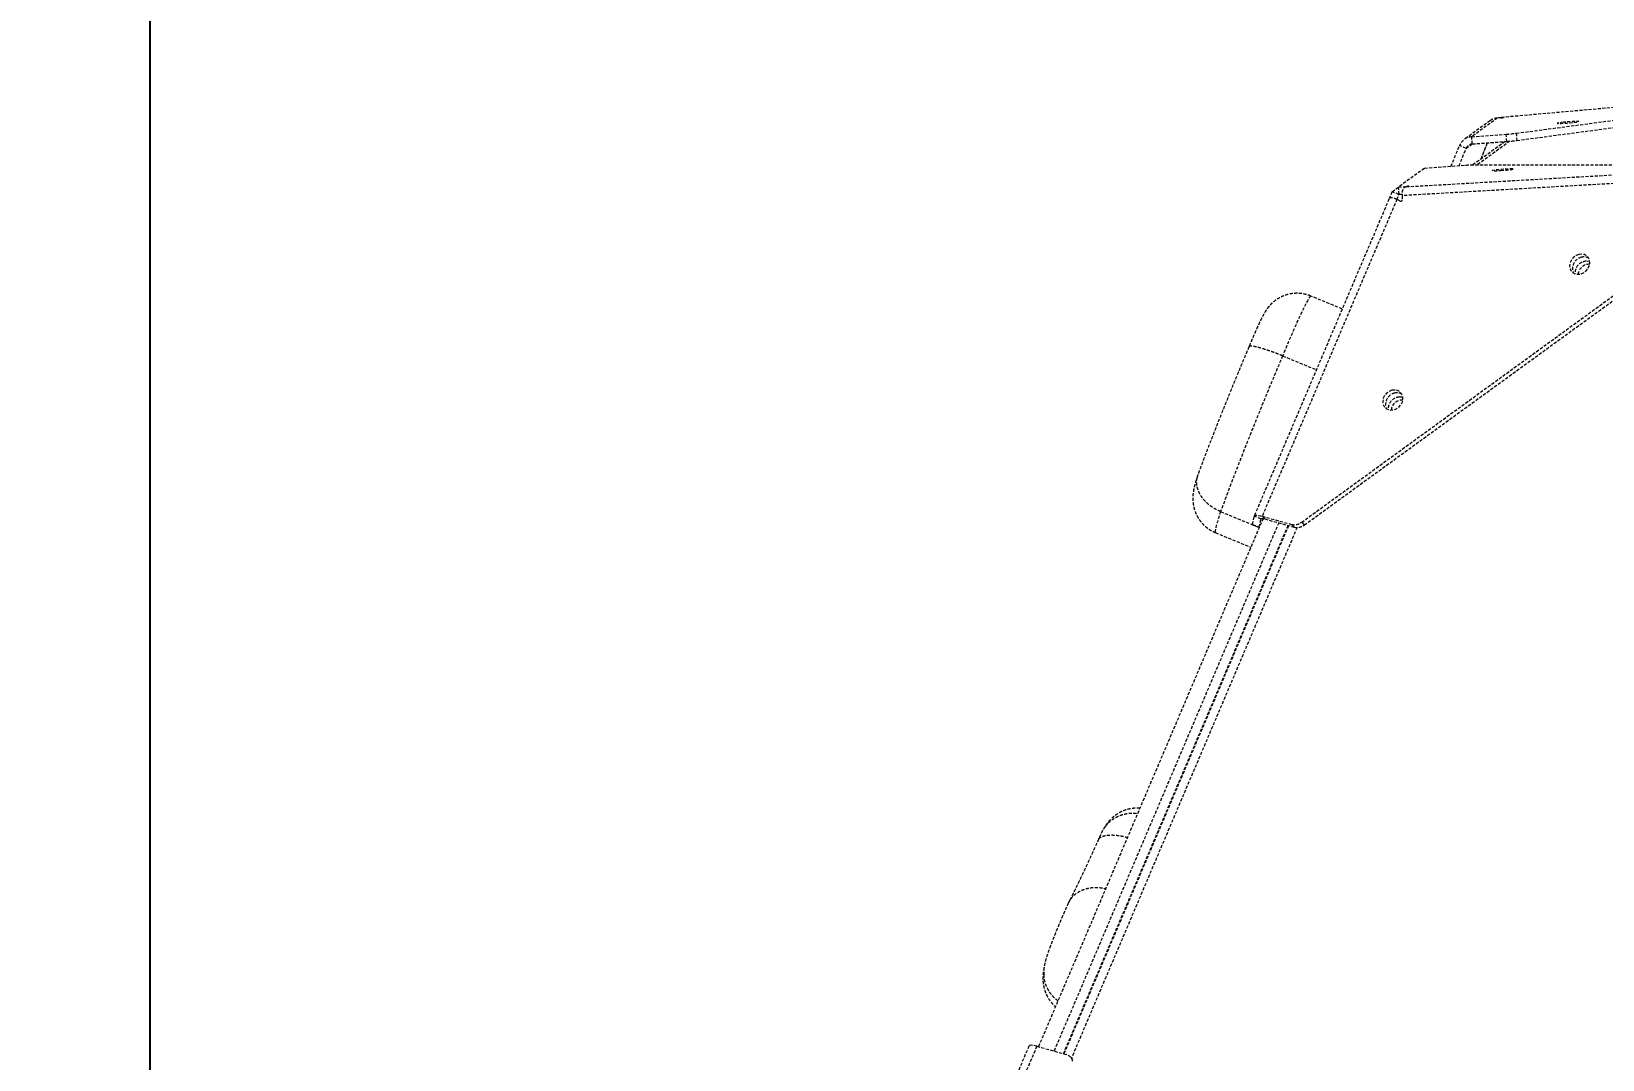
# Model space of a CAD drawing. Header units: millimetres. Extents: x -6061 to 5100, y -3651 to 3328.
# Drawn here: x -3223 to -2573, y -162 to 263 of the extents above; entities that cross this region are included whole.
import ezdxf

# ---------------------------------------------------------------- set-up
doc = ezdxf.new("R2010")
doc.units = ezdxf.units.MM
doc.linetypes.add('HIDDEN', pattern=[1.905, 1.27, -0.635])
for name, color, linetype in [('DIKOM_ОБЪЕКТ', 7, 'Continuous'), ('DIKOM_РАЗМЕР_ЗОНА', 7, 'Continuous'), ('DIKOM_РАЗМЕР_ОБЪЕКТА', 7, 'Continuous')]:
    doc.layers.add(name, color=color, linetype=linetype)
doc.styles.add('style1', font='arialbd.ttf', dxfattribs={"width": 0.8})
doc.dimstyles.new('1-50', dxfattribs={"dimtxt": 300, "dimasz": 200, "dimexe": 100, "dimexo": 0, "dimgap": 100, "dimtad": 1, "dimtxsty": 'style1', "dimcen": 200, "dimclrd": 7, "dimclre": 7, "dimclrt": 7, "dimadec": 1, "dimazin": 2, "dimtfac": 1, "dimtmove": 0, "dimatfit": 2, "dimfxl": 0, "dimlwd": 25, "dimlwe": 18, "dimarcsym": 0})

# ---------------------------------------------------------------- blocks, each defined once
blk = doc.blocks.new('*D0')
at = {"layer": 'Defpoints', "color": 0, "transparency": 16777216}
for p in [(3244.44, 1090.08), (-2954.24, -571.35), (3244.44, -1487.03)]:
    blk.add_point(p, dxfattribs=at)
at = {"layer": 'DIKOM_РАЗМЕР_ОБЪЕКТА', "color": 7, "lineweight": 18, "transparency": 16777216}
for p, q in [((3244.44, 1090.08), (3244.44, -1587.03)), ((-2954.24, -571.35), (-2954.24, -1587.03))]:
    blk.add_line(p, q, dxfattribs=at)
at = {"layer": 'DIKOM_РАЗМЕР_ОБЪЕКТА', "color": 7, "lineweight": 25, "transparency": 16777216}
blk.add_line((-2754.24, -1487.03), (3044.44, -1487.03), dxfattribs=at)
at = {"layer": 'DIKOM_РАЗМЕР_ОБЪЕКТА', "color": 7, "transparency": 16777216}
for points in [[(-2754.24, -1453.69), (-2754.24, -1520.36), (-2954.24, -1487.03)], [(3044.44, -1453.69), (3044.44, -1520.36), (3244.44, -1487.03)]]:
    blk.add_solid(points, dxfattribs=at)
at = {"layer": 'DIKOM_РАЗМЕР_ОБЪЕКТА', "color": 7, "transparency": 16777216, "insert": (279.31, -1118.98), "char_height": 300, "attachment_point": 5, "style": 'style1'}
blk.add_mtext('{\\fArial|b0|i0|c204|p34;\\H1.75x;6200}', dxfattribs=at)
blk = doc.blocks.new('*D1')
at = {"layer": 'Defpoints', "color": 0, "transparency": 16777216}
for p in [(2324.34, 3327.92), (-5419.16, -2822.08), (-1808.64, -2822.08)]:
    blk.add_point(p, dxfattribs=at)
at = {"layer": 'DIKOM_РАЗМЕР_ЗОНА', "color": 7, "lineweight": 18, "transparency": 16777216}
for p, q in [((2324.34, 3327.92), (-5519.16, 3327.92)), ((-1808.64, -2822.08), (-5519.16, -2822.08))]:
    blk.add_line(p, q, dxfattribs=at)
at = {"layer": 'DIKOM_РАЗМЕР_ЗОНА', "color": 7, "lineweight": 25, "transparency": 16777216}
blk.add_line((-5419.16, 3127.92), (-5419.16, -2622.08), dxfattribs=at)
at = {"layer": 'DIKOM_РАЗМЕР_ЗОНА', "color": 7, "transparency": 16777216}
for points in [[(-5452.49, 3127.92), (-5385.83, 3127.92), (-5419.16, 3327.92)], [(-5452.49, -2622.08), (-5385.83, -2622.08), (-5419.16, -2822.08)]]:
    blk.add_solid(points, dxfattribs=at)
at = {"layer": 'DIKOM_РАЗМЕР_ЗОНА', "color": 7, "transparency": 16777216, "insert": (-5787.21, -178.18), "char_height": 300, "attachment_point": 5, "rotation": 90, "style": 'style1'}
blk.add_mtext('{\\fArial|b0|i0|c204|p34;\\H1.75x;6150}', dxfattribs=at)
blk = doc.blocks.new('*D2')
at = {"layer": 'Defpoints', "color": 0, "transparency": 16777216}
for p in [(5097.78, 1174.32), (-4808.91, -571.39), (5097.78, -3550.63)]:
    blk.add_point(p, dxfattribs=at)
at = {"layer": 'DIKOM_РАЗМЕР_ЗОНА', "color": 7, "lineweight": 18, "transparency": 16777216}
for p, q in [((5097.78, 1174.32), (5097.78, -3650.63)), ((-4808.91, -571.39), (-4808.91, -3650.63))]:
    blk.add_line(p, q, dxfattribs=at)
at = {"layer": 'DIKOM_РАЗМЕР_ЗОНА', "color": 7, "lineweight": 25, "transparency": 16777216}
blk.add_line((-4608.91, -3550.63), (4897.78, -3550.63), dxfattribs=at)
at = {"layer": 'DIKOM_РАЗМЕР_ЗОНА', "color": 7, "transparency": 16777216}
for points in [[(-4608.91, -3517.3), (-4608.91, -3583.96), (-4808.91, -3550.63)], [(4897.78, -3517.3), (4897.78, -3583.96), (5097.78, -3550.63)]]:
    blk.add_solid(points, dxfattribs=at)
at = {"layer": 'DIKOM_РАЗМЕР_ЗОНА', "color": 7, "transparency": 16777216, "insert": (864.15, -3182.58), "char_height": 300, "attachment_point": 5, "style": 'style1'}
blk.add_mtext('{\\fArial|b0|i0|c204|p34;\\H1.75x;9900}', dxfattribs=at)
blk = doc.blocks.new('*D3')
at = {"layer": 'Defpoints', "color": 0, "transparency": 16777216}
for p in [(-3174.2, 1527.92), (2804.07, 1527.92), (-2373.39, -1022.08)]:
    blk.add_point(p, dxfattribs=at)
at = {"layer": 'DIKOM_РАЗМЕР_ОБЪЕКТА', "color": 7, "lineweight": 18, "transparency": 16777216}
for p, q in [((2804.07, 1527.92), (-3274.2, 1527.92)), ((-2373.39, -1022.08), (-3274.2, -1022.08))]:
    blk.add_line(p, q, dxfattribs=at)
at = {"layer": 'DIKOM_РАЗМЕР_ОБЪЕКТА', "color": 7, "lineweight": 25, "transparency": 16777216}
blk.add_line((-3174.2, -822.08), (-3174.2, 1327.92), dxfattribs=at)
at = {"layer": 'DIKOM_РАЗМЕР_ОБЪЕКТА', "color": 7, "transparency": 16777216}
for points in [[(-3207.54, 1327.92), (-3140.87, 1327.92), (-3174.2, 1527.92)], [(-3207.54, -822.08), (-3140.87, -822.08), (-3174.2, -1022.08)]]:
    blk.add_solid(points, dxfattribs=at)
at = {"layer": 'DIKOM_РАЗМЕР_ОБЪЕКТА', "color": 7, "transparency": 16777216, "insert": (-3542.25, 166.98), "char_height": 300, "attachment_point": 5, "rotation": 90, "style": 'style1'}
blk.add_mtext('{\\fArial|b0|i0|c204|p34;\\H1.75x;2550}', dxfattribs=at)

msp = doc.modelspace()

# ---------------------------------------------------------------- linework, layer by layer
at = {"layer": 'DIKOM_ОБЪЕКТ', "color": 7, "linetype": 'HIDDEN', "lineweight": 15}
for p, q in [((-2514.939, 236.669), (-2614.919, 227.85)), ((-2514.94, 236.662), (-2614.814, 227.852)), ((-2616.516, 227.626), (-2627.168, 219.889)), ((-2614.965, 227.724), (-2616.516, 227.626)), ((-2615.243, 227.691), (-2614.814, 227.852)), ((-2614.814, 227.852), (-2614.13, 227.835)), ((-2614.127, 227.801), (-2614.13, 227.835)), ((-2608.735, 221.334), (-2515.104, 233.765)), ((-2608.506, 218.346), (-2514.899, 230.774)), ((-2619.559, 226.522), (-2630.235, 218.768)), ((-2608.735, 221.334), (-2608.506, 218.346)), ((-2635.758, 207.591), (-2632.251, 216.196)), ((-2632.425, 207.829), (-2629.48, 215.055)), ((-2629.48, 215.055), (-2632.251, 216.196)), ((-2629.48, 215.055), (-2626.937, 216.902)), ((-2627.168, 219.889), (-2612.907, 220.931)), ((-2626.938, 216.902), (-2627.168, 219.889)), ((-2626.938, 216.902), (-2612.678, 217.943)), ((-2613.349, 217.894), (-2626.751, 208.157)), ((-2611.359, 218.048), (-2624.97, 208.159)), ((-2620.761, 217.353), (-2623.39, 210.599)), ((-2623.305, 210.661), (-2620.699, 217.357)), ((-2612.678, 217.943), (-2612.907, 220.931)), ((-2513.917, 208.172), (-2626.527, 208.159)), ((-2646.769, 206.805), (-2657.452, 199.057)), ((-2520.701, 203.253), (-2656.017, 195.514)), ((-2654.25, 199.207), (-2518.934, 206.947)), ((-2630.229, 207.986), (-2646.769, 206.805)), ((-2661.212, 194.282), (-2660.074, 197.152)), ((-2660.074, 197.152), (-2657.452, 199.054)), ((-2657.304, 196.011), (-2660.074, 197.152)), ((-2658.12, 193.95), (-2657.304, 196.011)), ((-2657.452, 199.057), (-2654.044, 199.338)), ((-2657.223, 196.069), (-2657.452, 199.057)), ((-2657.304, 196.011), (-2657.223, 196.069)), ((-2657.223, 196.069), (-2655.99, 196.171)), ((-2656.017, 195.514), (-2655.881, 194.069)), ((-2653.361, 199.338), (-2654.25, 199.207)), ((-2654.036, 199.238), (-2654.044, 199.338)), ((-2661.43, 194.064), (-2717.19, 62.946)), ((-2658.148, 193.965), (-2713.893, 62.88)), ((-2656.928, 193.309), (-2658.148, 193.965)), ((-2697.532, 60.402), (-2524.442, 186.169)), ((-2696.42, 59.261), (-2523.329, 185.028)), ((-2680.758, 148.615), (-2693.771, 153.975)), ((-2705.444, 129.224), (-2691.454, 123.462)), ((-2713.549, 61.906), (-2806.491, -156.613)), ((-2707.058, 60.151), (-2800.018, -158.41)), ((-2796.135, -159.488), (-2703.175, 59.074)), ((-2702.987, 59.022), (-2795.947, -159.541)), ((-2731.113, 64.791), (-2715.123, 58.205)), ((-2717.888, 59.356), (-2715.119, 58.216)), ((-2717.886, 59.507), (-2717.21, 62.88)), ((-2717.886, 59.507), (-2715.115, 58.366)), ((-2714.439, 61.739), (-2717.21, 62.88)), ((-2715.115, 58.366), (-2714.439, 61.739)), ((-2714.439, 61.739), (-2714.412, 61.802)), ((-2713.893, 62.88), (-2701.743, 59.509)), ((-2712.781, 61.739), (-2713.893, 62.88)), ((-2712.781, 61.739), (-2700.631, 58.368)), ((-2700.631, 58.368), (-2701.743, 59.509)), ((-2697.532, 60.402), (-2696.42, 59.261)), ((-2699.451, 58.216), (-2792.819, -161.305)), ((-2733.243, 56.074), (-2718.596, 50.041)), ((-2810.451, -156.363), (-2866.229, -287.474)), ((-2807.154, -156.429), (-2862.918, -287.507)), ((-2807.154, -156.429), (-2795.005, -159.802)), ((-2792.214, -161.926), (-2793.326, -160.785))]:
    msp.add_line(p, q, dxfattribs=at)
at = {"layer": 'DIKOM_ОБЪЕКТ', "color": 7, "linetype": 'HIDDEN', "lineweight": 15, "flags": 128}
for points in [[(-2589.181, 225.845), (-2590.248, 225.73), (-2591.074, 225.62), (-2591.591, 225.525), (-2591.759, 225.452), (-2591.564, 225.407), (-2591.02, 225.394), (-2590.173, 225.413), (-2589.092, 225.464), (-2587.862, 225.542), (-2586.585, 225.64), (-2585.364, 225.751), (-2584.297, 225.866), (-2583.472, 225.976), (-2582.954, 226.071), (-2582.786, 226.144), (-2582.982, 226.189), (-2583.525, 226.202), (-2584.372, 226.183), (-2585.454, 226.132), (-2586.683, 226.054), (-2587.96, 225.956), (-2589.181, 225.845)], [(-2615.102, 205.914), (-2613.826, 206.009), (-2612.586, 206.118), (-2611.481, 206.233), (-2610.601, 206.345), (-2610.017, 206.443), (-2609.778, 206.521), (-2609.901, 206.572), (-2610.378, 206.591), (-2611.169, 206.578), (-2612.21, 206.534), (-2613.417, 206.461), (-2614.693, 206.366), (-2615.934, 206.257), (-2617.039, 206.142), (-2617.919, 206.031), (-2618.502, 205.932), (-2618.742, 205.855), (-2618.619, 205.804), (-2618.142, 205.784), (-2617.351, 205.797), (-2616.31, 205.842), (-2615.102, 205.914)], [(-2582.85, 171.164), (-2584.007, 170.704), (-2585.04, 169.956), (-2585.865, 168.979), (-2586.415, 167.853), (-2586.646, 166.669), (-2586.539, 165.523), (-2586.102, 164.508), (-2585.371, 163.706), (-2584.406, 163.181), (-2583.283, 162.977), (-2582.096, 163.11), (-2580.938, 163.569), (-2579.905, 164.318), (-2579.08, 165.294), (-2578.53, 166.42), (-2578.299, 167.604), (-2578.407, 168.75), (-2578.843, 169.766), (-2579.574, 170.568), (-2580.54, 171.093), (-2581.662, 171.297), (-2582.85, 171.164)], [(-2578.314, 168.219), (-2578.628, 168.311), (-2579.78, 168.412)], [(-2693.771, 153.975), (-2693.884, 153.947), (-2694.176, 153.635), (-2694.599, 152.997), (-2695.147, 152.04), (-2695.816, 150.777), (-2696.595, 149.222), (-2697.475, 147.395), (-2698.446, 145.318), (-2699.496, 143.017), (-2700.611, 140.521), (-2701.778, 137.86), (-2702.982, 135.067), (-2704.21, 132.177), (-2705.444, 129.224)], [(-2705.444, 129.224), (-2707.618, 124.067), (-2709.795, 118.853), (-2711.965, 113.608), (-2714.118, 108.356), (-2716.244, 103.122), (-2718.332, 97.931), (-2720.374, 92.807), (-2722.358, 87.774), (-2724.277, 82.856), (-2726.12, 78.077), (-2727.879, 73.459), (-2729.546, 69.023), (-2731.113, 64.791)], [(-2660.2, 114.961), (-2661.357, 114.502), (-2662.39, 113.754), (-2663.215, 112.777), (-2663.765, 111.651), (-2663.996, 110.467), (-2663.889, 109.321), (-2663.452, 108.306), (-2662.721, 107.503), (-2661.756, 106.979), (-2660.633, 106.775), (-2659.445, 106.908), (-2658.288, 107.367), (-2657.255, 108.115), (-2656.43, 109.092), (-2655.88, 110.218), (-2655.649, 111.402), (-2655.756, 112.548), (-2656.193, 113.563), (-2656.924, 114.366), (-2657.89, 114.89), (-2659.012, 115.094), (-2660.2, 114.961)], [(-2655.664, 112.019), (-2655.98, 112.112), (-2657.132, 112.213)], [(-2731.113, 64.791), (-2731.854, 62.517), (-2732.452, 60.565), (-2732.904, 58.949), (-2733.205, 57.682), (-2733.353, 56.775), (-2733.346, 56.235), (-2733.243, 56.074)], [(-2717.888, 59.356), (-2717.889, 59.356), (-2717.901, 59.4), (-2717.886, 59.507)], [(-2717.21, 62.88), (-2717.118, 63.052), (-2716.922, 63.178), (-2716.625, 63.255), (-2716.233, 63.281), (-2715.755, 63.255), (-2715.198, 63.179), (-2714.573, 63.053), (-2713.893, 62.88)], [(-2714.439, 61.739), (-2714.393, 61.825), (-2714.295, 61.888), (-2714.147, 61.926), (-2713.951, 61.939), (-2713.711, 61.926), (-2713.433, 61.888), (-2713.121, 61.825), (-2712.781, 61.739)], [(-2715.115, 58.366), (-2715.13, 58.259), (-2715.118, 58.215), (-2715.117, 58.215)], [(-2807.154, -156.429), (-2807.834, -156.256), (-2808.459, -156.131), (-2809.016, -156.054), (-2809.495, -156.028), (-2809.886, -156.054), (-2810.183, -156.13), (-2810.379, -156.256), (-2810.451, -156.363)]]:
    msp.add_lwpolyline(points, dxfattribs=at)
at = {"layer": 'DIKOM_ОБЪЕКТ', "color": 7, "linetype": 'HIDDEN', "lineweight": 15}
for centre, radius, start, end in [((-2618.256, 298.172), 77.426, 273.961551, 277.063819), ((-2626.735, 213.95), 5.956, 94.163883, 157.8416), ((-2626.722, 213.932), 2.978, 94.158, 157.844981), ((-2618.025, 295.165), 77.407, 273.961166, 277.064204), ((-2625.62, 149.018), 59.148, 90.879092, 94.469819), ((-2580.713, 165.386), 4.748, 102.458151, 203.48041), ((-2580.703, 166.34), 3.825, 59.565637, 105.693545), ((-2579.473, 163.495), 4.927, 93.581134, 183.716131), ((-2578.597, 162.57), 4.544, 86.953516, 174.883636), ((-2658.063, 109.184), 4.748, 102.460125, 203.478489), ((-2656.824, 107.296), 4.927, 93.580154, 183.746321), ((-2655.949, 106.371), 4.543, 86.916782, 174.927615), ((-2658.053, 110.137), 3.826, 59.571416, 105.688936), ((-2700.572, 64.361), 4.991, 256.422311, 307.514137), ((-2699.459, 63.219), 4.991, 256.421745, 307.514704), ((-2795.961, -163.353), 3.677, 11.864418, 74.936479)]:
    msp.add_arc(centre, radius, start, end, dxfattribs=at)
for centre, major_axis, ratio, start_param, end_param in [((-2614.907, 227.766), (0.866, 0.058), 0.0443812, 4.6419967, 6.7363918), ((-2654.102, 199.296), (0.892, 0.076), 0.0416729, 5.690531, 7.7849261), ((-2656.623, 194.027), (-0.222, 0.78), 0.9118536, 2.4164509, 4.510846)]:
    msp.add_ellipse(centre, major_axis=major_axis, ratio=ratio, start_param=start_param, end_param=end_param, dxfattribs=at)
for points, knots in [([(-2616.516, 227.626), (-2617.109, 227.54), (-2618.194, 227.383), (-2619.135, 226.79), (-2619.561, 226.521)], [0, 0, 0, 0, 0.5466213, 1, 1, 1, 1]), ([(-2654.25, 199.207), (-2654.551, 199.107), (-2655.103, 198.924), (-2655.694, 198.109), (-2656.023, 197.013), (-2656.019, 196.039), (-2656.017, 195.514)], [0, 0, 0, 0, 0.27318502, 0.50000893, 0.73040176, 1, 1, 1, 1]), ([(-2658.148, 193.965), (-2658.608, 194.163), (-2659.449, 194.525), (-2660.407, 194.688), (-2661.119, 194.546), (-2661.305, 194.214), (-2661.397, 194.049)], [0, 0, 0, 0, 0.285723, 0.5229628, 0.7639216, 1, 1, 1, 1]), ([(-2693.771, 153.957), (-2693.841, 153.992), (-2694.56, 154.346), (-2696.021, 154.732), (-2698.076, 155.092), (-2700.091, 155.138), (-2702.018, 154.935), (-2703.834, 154.507), (-2705.515, 153.889), (-2707.043, 153.115), (-2708.401, 152.227), (-2709.575, 151.273), (-2710.552, 150.312), (-2711.339, 149.399), (-2711.968, 148.559), (-2712.489, 147.778), (-2712.972, 146.98), (-2713.54, 145.957), (-2714.175, 144.713), (-2714.917, 143.172), (-2715.674, 141.535), (-2716.475, 139.751), (-2717.319, 137.822), (-2718.172, 135.825), (-2718.884, 134.127), (-2719.304, 133.107), (-2719.442, 132.771)], [0, 0, 0, 0, 0.0054828, 0.0565957, 0.1056486, 0.1528784, 0.1984, 0.2422739, 0.2844792, 0.32493, 0.3634641, 0.3997435, 0.4331726, 0.4632453, 0.4907955, 0.5184444, 0.5491257, 0.588367, 0.6530366, 0.7086967, 0.7611784, 0.8162669, 0.8696508, 0.9222063, 0.9743589, 1, 1, 1, 1]), ([(-2719.327, 133.049), (-2719.582, 132.449), (-2720.431, 130.447), (-2721.882, 126.996), (-2723.675, 122.698), (-2725.46, 118.377), (-2727.23, 114.054), (-2728.976, 109.748), (-2730.692, 105.478), (-2732.369, 101.263), (-2733.999, 97.121), (-2735.577, 93.071), (-2737.096, 89.128), (-2738.543, 85.319), (-2739.675, 82.31), (-2740.293, 80.634), (-2740.482, 80.122)], [0, 0, 0, 0, 0.0332573, 0.1108755, 0.1884796, 0.2660676, 0.3436526, 0.4212435, 0.4988486, 0.5764821, 0.6541554, 0.7318867, 0.8096942, 0.887601, 0.96564, 1, 1, 1, 1]), ([(-2705.444, 129.224), (-2706.211, 129.534), (-2707.766, 130.163), (-2710.026, 131.001), (-2712.178, 131.743), (-2714.124, 132.348), (-2715.841, 132.814), (-2717.256, 133.123), (-2718.334, 133.268), (-2719.106, 133.269), (-2719.217, 133.108), (-2719.274, 133.025)], [0, 0, 0, 0, 0.1087095, 0.2205769, 0.3292873, 0.4411468, 0.5499635, 0.6619209, 0.7710081, 0.8832439, 1, 1, 1, 1]), ([(-2740.604, 79.775), (-2740.804, 79.152), (-2741.232, 77.814), (-2741.725, 76.098), (-2742.111, 74.55), (-2742.372, 73.221), (-2742.535, 72.011), (-2742.623, 70.841), (-2742.623, 69.508), (-2742.491, 68.002), (-2742.172, 66.344), (-2741.619, 64.597), (-2740.814, 62.842), (-2739.757, 61.155), (-2738.462, 59.594), (-2736.95, 58.21), (-2735.22, 56.988), (-2733.923, 56.391), (-2733.252, 56.082)], [0, 0, 0, 0, 0.0967515, 0.2078541, 0.3048604, 0.377366, 0.4230448, 0.46674, 0.5102032, 0.5558314, 0.6052404, 0.657742, 0.7121834, 0.7678615, 0.824323, 0.8812704, 0.9385018, 1, 1, 1, 1]), ([(-2731.113, 64.791), (-2731.872, 65.137), (-2733.392, 65.83), (-2735.443, 67.194), (-2737.244, 68.757), (-2738.747, 70.494), (-2739.897, 72.356), (-2740.684, 74.297), (-2741.049, 76.258), (-2741.065, 78.243), (-2740.636, 79.47), (-2740.416, 80.1)], [0, 0, 0, 0, 0.10986459, 0.21972372, 0.32956508, 0.43940859, 0.54965088, 0.65989605, 0.77118841, 0.88249006, 1, 1, 1, 1]), ([(-2764.54, -57.98), (-2765.079, -57.947), (-2766.266, -57.873), (-2768.073, -58.067), (-2769.9, -58.471), (-2771.59, -59.075), (-2773.121, -59.829), (-2774.472, -60.687), (-2775.626, -61.595), (-2776.583, -62.496), (-2777.367, -63.356), (-2778.019, -64.17), (-2778.593, -64.969), (-2779.155, -65.834), (-2779.532, -66.455), (-2779.743, -66.831), (-2779.762, -66.865)], [0, 0, 0, 0, 0.0732403, 0.161145, 0.2459507, 0.3276179, 0.4059513, 0.4804906, 0.5504707, 0.6155357, 0.6771792, 0.7393376, 0.8063113, 0.8853048, 0.9896329, 1, 1, 1, 1]), ([(-2778.82, -65.545), (-2778.444, -65.065), (-2777.566, -63.945), (-2775.825, -62.523), (-2773.709, -61.29), (-2771.393, -60.427), (-2768.951, -59.996), (-2766.945, -59.897), (-2765.791, -60.093), (-2765.462, -60.149)], [0, 0, 0, 0, 0.1220663, 0.2848213, 0.4474588, 0.6100977, 0.7727004, 0.9353062, 1, 1, 1, 1]), ([(-2781.569, -70.652), (-2781.814, -71.196), (-2782.665, -73.088), (-2784.078, -76.2), (-2785.78, -79.906), (-2787.404, -83.4), (-2788.947, -86.67), (-2790.401, -89.703), (-2791.755, -92.478), (-2792.937, -94.856), (-2793.62, -96.189), (-2793.924, -96.783)], [0, 0, 0, 0, 0.0496307, 0.1726556, 0.2954919, 0.4180454, 0.5402344, 0.6619468, 0.783029, 0.9032552, 1, 1, 1, 1]), ([(-2778.846, -65.524), (-2778.886, -65.572), (-2779.171, -65.919), (-2779.594, -66.57), (-2780.095, -67.408), (-2780.493, -68.175), (-2780.846, -68.926), (-2781.217, -69.774), (-2781.46, -70.377), (-2781.577, -70.668)], [0, 0, 0, 0, 0.0313926, 0.2248897, 0.388219, 0.525127, 0.6760368, 0.843753, 1, 1, 1, 1]), ([(-2781.546, -70.662), (-2781.531, -70.619), (-2781.488, -70.49), (-2781.031, -70.065), (-2780.171, -69.604), (-2778.856, -69.216), (-2777.216, -69.007), (-2775.329, -68.998), (-2773.216, -69.218), (-2771.312, -69.563), (-2770.099, -69.92), (-2769.672, -70.046)], [0, 0, 0, 0, 0.0515922, 0.1542283, 0.2824609, 0.4144507, 0.5415824, 0.6723293, 0.7989381, 0.9291705, 1, 1, 1, 1]), ([(-2794.015, -97.146), (-2793.736, -96.562), (-2793.168, -95.374), (-2791.744, -93.866), (-2790.043, -92.577), (-2788.04, -91.59), (-2785.85, -90.942), (-2783.489, -90.653), (-2781.075, -90.703), (-2779.462, -91.04), (-2778.671, -91.205)], [0, 0, 0, 0, 0.1202816, 0.2451449, 0.3735752, 0.4978885, 0.6257656, 0.7498296, 0.8774835, 1, 1, 1, 1]), ([(-2794.083, -97.111), (-2794.335, -97.651), (-2794.838, -98.73), (-2795.658, -100.564), (-2796.502, -102.497), (-2797.356, -104.498), (-2798.211, -106.541), (-2799.052, -108.595), (-2799.866, -110.623), (-2800.64, -112.593), (-2801.36, -114.474), (-2802.018, -116.245), (-2802.609, -117.903), (-2803.148, -119.503), (-2803.54, -120.785), (-2803.838, -121.937), (-2804.042, -122.898), (-2804.215, -123.992), (-2804.313, -125.294), (-2804.334, -126.394), (-2804.251, -127.06), (-2804.232, -127.214)], [0, 0, 0, 0, 0.0623111, 0.124565, 0.1849031, 0.2443514, 0.3033699, 0.3622309, 0.4211257, 0.4802146, 0.5397543, 0.6001409, 0.6621335, 0.7275336, 0.8026481, 0.8410132, 0.8749935, 0.9092107, 0.9455791, 0.987434, 1, 1, 1, 1]), ([(-2804.161, -123.743), (-2804.256, -124.215), (-2804.417, -125.016), (-2804.578, -126.271), (-2804.668, -127.431), (-2804.686, -128.655), (-2804.607, -129.99), (-2804.394, -131.46), (-2803.999, -133.055), (-2803.381, -134.732), (-2802.516, -136.428), (-2801.387, -138.052), (-2800.347, -139.269), (-2799.627, -139.86), (-2799.433, -140.019)], [0, 0, 0, 0, 0.1471836, 0.2500689, 0.3374797, 0.4158121, 0.4901039, 0.5639632, 0.6396725, 0.7186844, 0.800491, 0.8840837, 0.9687238, 1, 1, 1, 1]), ([(-2798.411, -137.617), (-2798.717, -137.4), (-2799.698, -136.705), (-2801.08, -135.179), (-2802.499, -133.128), (-2803.518, -130.836), (-2804.097, -128.844), (-2804.174, -127.608), (-2804.199, -127.211)], [0, 0, 0, 0, 0.0907283, 0.2906565, 0.4963668, 0.6964797, 0.9023733, 1, 1, 1, 1])]:
    msp.add_open_spline(points, degree=3, knots=knots, dxfattribs=at)

# ---------------------------------------------------------------- dimensions: what is measured, and where the dimension line sits
at = {"layer": 'DIKOM_РАЗМЕР_ЗОНА'}
dim = msp.add_linear_dim(base=(-5419.159, -2822.077), p1=(2324.34, 3327.923), p2=(-1808.638, -2822.077), angle=90, text='{\\fArial|b0|i0|c204|p34;\\H1.75x;<>}', dimstyle='1-50', dxfattribs=at)
dim.commit()
dim.dimension.update_dxf_attribs({"geometry": '*D1', "text_midpoint": (-5419.159, -178.183), "dimtype": 160})
dim = msp.add_linear_dim(base=(5097.777, -3550.63), p1=(-4808.913, -571.389), p2=(5097.777, 1174.316), text='{\\fArial|b0|i0|c204|p34;\\H1.75x;9900}', dimstyle='1-50', dxfattribs=at)
dim.commit()
dim.dimension.update_dxf_attribs({"geometry": '*D2', "text_midpoint": (864.153, -3550.63), "dimtype": 160})
at = {"layer": 'DIKOM_РАЗМЕР_ОБЪЕКТА'}
dim = msp.add_linear_dim(base=(-3174.204, 1527.923), p1=(-2373.391, -1022.077), p2=(2804.073, 1527.923), angle=90, text='{\\fArial|b0|i0|c204|p34;\\H1.75x;<>}', dimstyle='1-50', dxfattribs=at)
dim.commit()
dim.dimension.update_dxf_attribs({"geometry": '*D3', "text_midpoint": (-3174.204, 166.976), "dimtype": 160})
dim = msp.add_linear_dim(base=(3244.443, -1487.027), p1=(-2954.235, -571.349), p2=(3244.443, 1090.082), text='{\\fArial|b0|i0|c204|p34;\\H1.75x;6200}', dimstyle='1-50', dxfattribs=at)
dim.commit()
dim.dimension.update_dxf_attribs({"geometry": '*D0', "text_midpoint": (279.308, -1487.027), "dimtype": 160})

doc.saveas('drawing.dxf')
